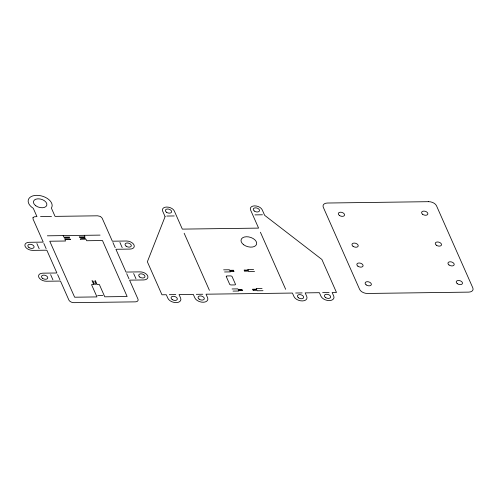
<?xml version="1.0" encoding="UTF-8"?>
<svg xmlns="http://www.w3.org/2000/svg" width="498" height="498" viewBox="0 0 498 498"><rect width="100%" height="100%" fill="white"/><g stroke="black" fill="none" stroke-linecap="round" stroke-linejoin="round"><path stroke-width="0.75" d="M229.871 270.831L233.083 270.788L233.655 270.252L229.64 270.308L229.397 269.76L223.614 269.841M248.297 270.582L245.078 270.626L244.506 271.155L248.527 271.105L248.763 271.647L254.553 271.572M238.33 289.954L241.549 289.911L242.115 289.382L238.1 289.431L237.857 288.89L232.074 288.965M256.756 289.705L253.538 289.749L252.972 290.278L256.987 290.228L257.229 290.77L263.012 290.695M40.531 216.568L51.475 216.418M166.786 216.051L174.244 215.951M255.001 214.881L262.452 214.781M47.36 235.815L100.073 235.112M253.607 269.443L247.823 269.518L248.066 270.065L244.045 270.115L245.078 270.626M224.554 271.97L230.344 271.896L230.101 271.348L234.116 271.292L233.083 270.788M262.066 288.566L256.283 288.641L256.526 289.189L252.511 289.238L253.538 289.749M233.02 291.093L238.803 291.019L238.561 290.471L242.576 290.421L241.549 289.911M97.689 295.551L102.887 295.482M169.32 294.692L175.806 294.604M196.299 294.33L202.786 294.243M295.663 293.011L302.149 292.924M322.642 292.65L329.128 292.569M260.41 232.23L285.665 289.307M184.16 233.245L209.415 290.322M119.906 242.445L122.191 247.612M133.657 273.533L135.942 278.699M112.94 242.538L115.225 247.705M126.691 273.626L128.982 278.793M84.262 235.324L84.946 236.874L79.213 236.948L80.29 237.534L84.747 237.471L85.245 238.598L80.788 238.66L80.234 239.264L85.967 239.189L86.658 240.733L102.47 240.528L127.127 296.515L104.785 296.814L99.345 284.507L97.104 284.539L95.348 280.567L94.745 281.14L96.108 284.234L94.483 284.252L93.114 281.165L92.012 280.611L93.767 284.582L91.532 284.613L96.979 296.914L74.638 297.213L49.756 241.225L65.568 241.013L64.877 239.47L70.616 239.389L69.539 238.81L65.076 238.866L64.578 237.739L69.041 237.683L69.589 237.079L63.856 237.154L63.171 235.604M43.843 243.454L46.127 248.62M57.594 274.541L59.885 279.708M36.877 243.547L39.168 248.714M50.634 274.635L52.919 279.801M226.248 276.346L226.235 276.402A0.691 0.417 16.5 0 0 226.26 276.564L229.715 284.377A0.691 0.417 16.5 0 0 229.833 284.539L230.717 284.924A1.731 1.046 16.5 0 0 231.178 284.962L234.564 284.918A1.699 1.027 16.5 0 0 235.087 284.844L235.523 284.464A0.691 0.417 16.5 0 0 235.498 284.302L232.043 276.49A0.691 0.417 16.5 0 0 231.925 276.328L231.041 275.942A1.731 1.046 16.5 0 0 230.58 275.904L227.194 275.948A1.699 1.027 16.5 0 0 226.671 276.023L226.273 276.29M32.992 217.707L33.073 219.114L43.245 242.109L29.189 242.296A6.256 3.779 16.5 0 0 25.149 246.41A6.256 3.779 16.5 0 0 32.756 250.37L46.818 250.183L56.903 272.985L42.847 273.172A6.256 3.779 16.5 0 0 38.807 277.28A6.256 3.779 16.5 0 0 46.42 281.239L60.476 281.053L68.867 300.02A4.189 2.534 16.5 0 0 73.959 302.666L135.263 301.856A4.189 2.534 16.5 0 0 137.965 299.099L129.573 280.137L143.636 279.951A6.256 3.779 16.5 0 0 147.676 275.836A6.256 3.779 16.5 0 0 140.062 271.877L126.006 272.064L115.916 249.268L129.978 249.081A6.256 3.779 16.5 0 0 134.018 244.966A6.256 3.779 16.5 0 0 126.405 241.007L112.343 241.194L102.171 218.199L100.428 216.443L97.577 215.808L55.048 216.375L51.369 208.064A12.326 7.451 16.5 0 0 45.349 197.333A12.326 7.451 16.5 0 0 29.787 197.544A12.326 7.451 16.5 0 0 33.279 208.307L36.958 216.611L34.181 216.817L32.992 217.707M165.093 216.63L147.358 261.78L161.956 294.785L166.301 294.729L167.87 298.277A6.841 4.14 16.5 0 0 176.199 302.61A6.841 4.14 16.5 0 0 180.618 298.109L179.05 294.561L193.28 294.368L194.855 297.916A6.841 4.14 16.5 0 0 203.178 302.249A6.841 4.14 16.5 0 0 207.598 297.748L206.029 294.2L292.419 293.054L293.988 296.603A6.841 4.14 16.5 0 0 302.317 300.935A6.841 4.14 16.5 0 0 306.731 296.428L305.162 292.886L319.399 292.693L320.967 296.242A6.841 4.14 16.5 0 0 329.296 300.574A6.841 4.14 16.5 0 0 333.716 296.073L332.147 292.525L336.486 292.469L321.889 259.464L264.637 215.31L262.216 209.832A6.256 3.779 16.5 0 0 254.609 205.873A6.256 3.779 16.5 0 0 250.569 209.988L258.587 228.109L182.336 229.117L174.319 211.003A6.256 3.779 16.5 0 0 166.712 207.044A6.256 3.779 16.5 0 0 162.672 211.158L165.093 216.63M428.654 201.678L327.447 203.022A6.443 3.897 16.5 0 0 323.289 207.261L359.624 289.388A6.443 3.897 16.5 0 0 367.462 293.465L468.668 292.121A6.443 3.897 16.5 0 0 472.826 287.888L436.491 205.755A6.443 3.897 16.5 0 0 428.654 201.678M243.647 244.73A8.049 4.868 16.5 0 0 256.532 244.344A8.049 4.868 16.5 0 0 246.373 236.743A8.049 4.868 16.5 0 0 243.647 244.73M254.31 211.028A3.218 1.948 16.5 0 0 259.464 210.872A3.218 1.948 16.5 0 0 255.406 207.834A3.218 1.948 16.5 0 0 254.31 211.028M298.464 297.798A3.218 1.948 16.5 0 0 303.618 297.642A3.218 1.948 16.5 0 0 299.559 294.604A3.218 1.948 16.5 0 0 298.464 297.798M325.443 297.443A3.218 1.948 16.5 0 0 330.604 297.287A3.218 1.948 16.5 0 0 326.539 294.25A3.218 1.948 16.5 0 0 325.443 297.443M172.121 299.479A3.218 1.948 16.5 0 0 177.282 299.323A3.218 1.948 16.5 0 0 173.217 296.285A3.218 1.948 16.5 0 0 172.121 299.479M199.107 299.117A3.218 1.948 16.5 0 0 204.261 298.962A3.218 1.948 16.5 0 0 200.196 295.924A3.218 1.948 16.5 0 0 199.107 299.117M166.413 212.198A3.218 1.948 16.5 0 0 171.567 212.042A3.218 1.948 16.5 0 0 167.502 209.004A3.218 1.948 16.5 0 0 166.413 212.198M457.27 283.667A3.218 1.948 16.5 0 0 462.43 283.511A3.218 1.948 16.5 0 0 458.365 280.474A3.218 1.948 16.5 0 0 457.27 283.667M366.161 284.881A3.218 1.948 16.5 0 0 371.315 284.725A3.218 1.948 16.5 0 0 367.256 281.687A3.218 1.948 16.5 0 0 366.161 284.881M448.997 264.967A3.218 1.948 16.5 0 0 454.157 264.812A3.218 1.948 16.5 0 0 450.092 261.774A3.218 1.948 16.5 0 0 448.997 264.967M357.888 266.181A3.218 1.948 16.5 0 0 363.042 266.025A3.218 1.948 16.5 0 0 358.983 262.988A3.218 1.948 16.5 0 0 357.888 266.181M436.304 245.172A3.218 1.948 16.5 0 0 441.465 245.016A3.218 1.948 16.5 0 0 437.4 241.978A3.218 1.948 16.5 0 0 436.304 245.172M353.014 246.273A3.218 1.948 16.5 0 0 358.174 246.118A3.218 1.948 16.5 0 0 354.109 243.08A3.218 1.948 16.5 0 0 353.014 246.273M339.356 215.404A3.218 1.948 16.5 0 0 344.51 215.248A3.218 1.948 16.5 0 0 340.451 212.21A3.218 1.948 16.5 0 0 339.356 215.404M422.646 214.296A3.218 1.948 16.5 0 0 427.807 214.14A3.218 1.948 16.5 0 0 423.742 211.102A3.218 1.948 16.5 0 0 422.646 214.296M35.794 205.774A6.922 4.189 16.5 0 0 46.793 205.263A6.922 4.189 16.5 0 0 37.885 198.827A6.922 4.189 16.5 0 0 35.794 205.774M28.89 247.45A3.218 1.948 16.5 0 0 34.045 247.294A3.218 1.948 16.5 0 0 29.98 244.257A3.218 1.948 16.5 0 0 28.89 247.45M126.106 246.155A3.218 1.948 16.5 0 0 131.267 246.006A3.218 1.948 16.5 0 0 127.202 242.968A3.218 1.948 16.5 0 0 126.106 246.155M42.548 278.32A3.218 1.948 16.5 0 0 47.702 278.164A3.218 1.948 16.5 0 0 43.643 275.126A3.218 1.948 16.5 0 0 42.548 278.32M139.77 277.031A3.218 1.948 16.5 0 0 144.924 276.876A3.218 1.948 16.5 0 0 140.859 273.838A3.218 1.948 16.5 0 0 139.77 277.031"/></g></svg>
